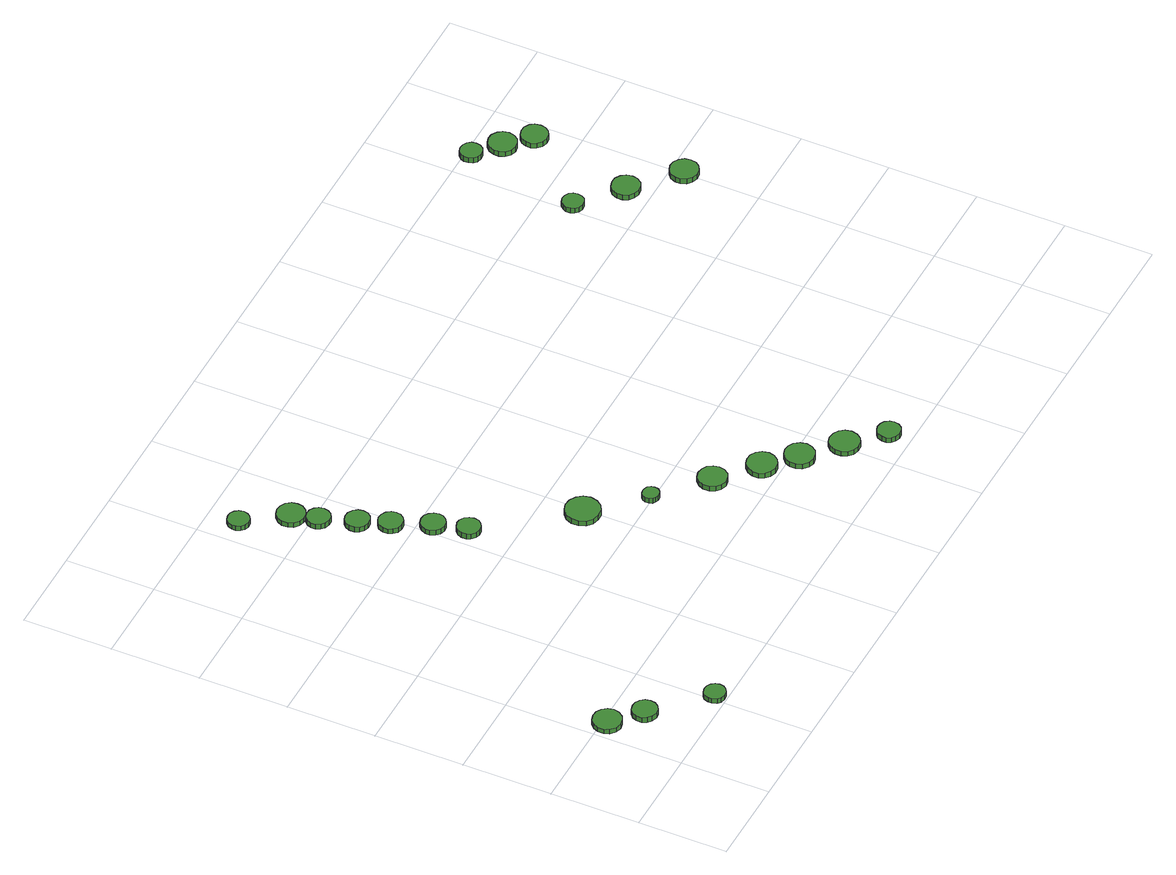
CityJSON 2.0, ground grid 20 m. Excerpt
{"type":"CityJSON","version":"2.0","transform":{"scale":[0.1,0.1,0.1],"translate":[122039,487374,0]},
"CityObjects":{
"tree1":{"type":"SolitaryVegetationObject","attributes":{"function":"something"},"geometry":[{"type":"MultiSurface","lod":"1","boundaries":[[[0,1,2,3,4,5,6,7,8,9,10,11,12,13,14]],[[15,16,17,18,19,20,21,22,23,24,25,26,27,28,29]],[[0,29,28,1]],[[1,28,27,2]],[[2,27,26,3]],[[3,26,25,4]],[[4,25,24,5]],[[5,24,23,6]],[[6,23,22,7]],[[7,22,21,8]],[[8,21,20,9]],[[9,20,19,10]],[[10,19,18,11]],[[11,18,17,12]],[[12,17,16,13]],[[13,16,15,14]],[[14,15,29,0]]]}]},
"tree2":{"type":"SolitaryVegetationObject","attributes":{"function":"something"},"geometry":[{"type":"MultiSurface","lod":"1","boundaries":[[[30,31,32,33,34,35,36,37,38,39,40,41,42,43,44]],[[45,46,47,48,49,50,51,52,53,54,55,56,57,58,59]],[[30,59,58,31]],[[31,58,57,32]],[[32,57,56,33]],[[33,56,55,34]],[[34,55,54,35]],[[35,54,53,36]],[[36,53,52,37]],[[37,52,51,38]],[[38,51,50,39]],[[39,50,49,40]],[[40,49,48,41]],[[41,48,47,42]],[[42,47,46,43]],[[43,46,45,44]],[[44,45,59,30]]]}]},
"tree3":{"type":"SolitaryVegetationObject","attributes":{"function":"something"},"geometry":[{"type":"MultiSurface","lod":"1","boundaries":[[[60,61,62,63,64,65,66,67,68,69,70,71,72,73,74]],[[75,76,77,78,79,80,81,82,83,84,85,86,87,88,89]],[[60,89,88,61]],[[61,88,87,62]],[[62,87,86,63]],[[63,86,85,64]],[[64,85,84,65]],[[65,84,83,66]],[[66,83,82,67]],[[67,82,81,68]],[[68,81,80,69]],[[69,80,79,70]],[[70,79,78,71]],[[71,78,77,72]],[[72,77,76,73]],[[73,76,75,74]],[[74,75,89,60]]]}]},
"tree4":{"type":"SolitaryVegetationObject","attributes":{"function":"something"},"geometry":[{"type":"MultiSurface","lod":"1","boundaries":[[[90,91,92,93,94,95,96,97,98,99,100,101,102,103,104]],[[105,106,107,108,109,110,111,112,113,114,115,116,117,118,119]],[[90,119,118,91]],[[91,118,117,92]],[[92,117,116,93]],[[93,116,115,94]],[[94,115,114,95]],[[95,114,113,96]],[[96,113,112,97]],[[97,112,111,98]],[[98,111,110,99]],[[99,110,109,100]],[[100,109,108,101]],[[101,108,107,102]],[[102,107,106,103]],[[103,106,105,104]],[[104,105,119,90]]]}]},
"tree5":{"type":"SolitaryVegetationObject","attributes":{"function":"something"},"geometry":[{"type":"MultiSurface","lod":"1","boundaries":[[[120,121,122,123,124,125,126,127,128,129,130,131,132,133,134]],[[135,136,137,138,139,140,141,142,143,144,145,146,147,148,149]],[[120,149,148,121]],[[121,148,147,122]],[[122,147,146,123]],[[123,146,145,124]],[[124,145,144,125]],[[125,144,143,126]],[[126,143,142,127]],[[127,142,141,128]],[[128,141,140,129]],[[129,140,139,130]],[[130,139,138,131]],[[131,138,137,132]],[[132,137,136,133]],[[133,136,135,134]],[[134,135,149,120]]]}]},
"tree6":{"type":"SolitaryVegetationObject","attributes":{"function":"something"},"geometry":[{"type":"MultiSurface","lod":"1","boundaries":[[[150,151,152,153,154,155,156,157,158,159,160,161,162,163,164]],[[165,166,167,168,169,170,171,172,173,174,175,176,177,178,179]],[[150,179,178,151]],[[151,178,177,152]],[[152,177,176,153]],[[153,176,175,154]],[[154,175,174,155]],[[155,174,173,156]],[[156,173,172,157]],[[157,172,171,158]],[[158,171,170,159]],[[159,170,169,160]],[[160,169,168,161]],[[161,168,167,162]],[[162,167,166,163]],[[163,166,165,164]],[[164,165,179,150]]]}]},
"tree7":{"type":"SolitaryVegetationObject","attributes":{"function":"something"},"geometry":[{"type":"MultiSurface","lod":"1","boundaries":[[[180,181,182,183,184,185,186,187,188,189,190,191,192,193,194]],[[195,196,197,198,199,200,201,202,203,204,205,206,207,208,209]],[[180,209,208,181]],[[181,208,207,182]],[[182,207,206,183]],[[183,206,205,184]],[[184,205,204,185]],[[185,204,203,186]],[[186,203,202,187]],[[187,202,201,188]],[[188,201,200,189]],[[189,200,199,190]],[[190,199,198,191]],[[191,198,197,192]],[[192,197,196,193]],[[193,196,195,194]],[[194,195,209,180]]]}]},
"tree8":{"type":"SolitaryVegetationObject","attributes":{"function":"something"},"geometry":[{"type":"MultiSurface","lod":"1","boundaries":[[[210,211,212,213,214,215,216,217,218,219,220,221,222,223,224]],[[225,226,227,228,229,230,231,232,233,234,235,236,237,238,239]],[[210,239,238,211]],[[211,238,237,212]],[[212,237,236,213]],[[213,236,235,214]],[[214,235,234,215]],[[215,234,233,216]],[[216,233,232,217]],[[217,232,231,218]],[[218,231,230,219]],[[219,230,229,220]],[[220,229,228,221]],[[221,228,227,222]],[[222,227,226,223]],[[223,226,225,224]],[[224,225,239,210]]]}]},
"tree9":{"type":"SolitaryVegetationObject","attributes":{"function":"something"},"geometry":[{"type":"MultiSurface","lod":"1","boundaries":[[[240,241,242,243,244,245,246,247,248,249,250,251,252,253,254]],[[255,256,257,258,259,260,261,262,263,264,265,266,267,268,269]],[[240,269,268,241]],[[241,268,267,242]],[[242,267,266,243]],[[243,266,265,244]],[[244,265,264,245]],[[245,264,263,246]],[[246,263,262,247]],[[247,262,261,248]],[[248,261,260,249]],[[249,260,259,250]],[[250,259,258,251]],[[251,258,257,252]],[[252,257,256,253]],[[253,256,255,254]],[[254,255,269,240]]]}]},
"tree10":{"type":"SolitaryVegetationObject","attributes":{"function":"something"},"geometry":[{"type":"MultiSurface","lod":"1","boundaries":[[[270,271,272,273,274,275,276,277,278,279,280,281,282,283,284]],[[285,286,287,288,289,290,291,292,293,294,295,296,297,298,299]],[[270,299,298,271]],[[271,298,297,272]],[[272,297,296,273]],[[273,296,295,274]],[[274,295,294,275]],[[275,294,293,276]],[[276,293,292,277]],[[277,292,291,278]],[[278,291,290,279]],[[279,290,289,280]],[[280,289,288,281]],[[281,288,287,282]],[[282,287,286,283]],[[283,286,285,284]],[[284,285,299,270]]]}]},
"tree11":{"type":"SolitaryVegetationObject","attributes":{"function":"something"},"geometry":[{"type":"MultiSurface","lod":"1","boundaries":[[[300,301,302,303,304,305,306,307,308,309,310,311,312,313,314]],[[315,316,317,318,319,320,321,322,323,324,325,326,327,328,329]],[[300,329,328,301]],[[301,328,327,302]],[[302,327,326,303]],[[303,326,325,304]],[[304,325,324,305]],[[305,324,323,306]],[[306,323,322,307]],[[307,322,321,308]],[[308,321,320,309]],[[309,320,319,310]],[[310,319,318,311]],[[311,318,317,312]],[[312,317,316,313]],[[313,316,315,314]],[[314,315,329,300]]]}]},
"tree12":{"type":"SolitaryVegetationObject","attributes":{"function":"something"},"geometry":[{"type":"MultiSurface","lod":"1","boundaries":[[[330,331,332,333,334,335,336,337,338,339,340,341,342,343,344]],[[345,346,347,348,349,350,351,352,353,354,355,356,357,358,359]],[[330,359,358,331]],[[331,358,357,332]],[[332,357,356,333]],[[333,356,355,334]],[[334,355,354,335]],[[335,354,353,336]],[[336,353,352,337]],[[337,352,351,338]],[[338,351,350,339]],[[339,350,349,340]],[[340,349,348,341]],[[341,348,347,342]],[[342,347,346,343]],[[343,346,345,344]],[[344,345,359,330]]]}]},
"tree13":{"type":"SolitaryVegetationObject","attributes":{"function":"something"},"geometry":[{"type":"MultiSurface","lod":"1","boundaries":[[[360,361,362,363,364,365,366,367,368,369,370,371,372,373,374]],[[375,376,377,378,379,380,381,382,383,384,385,386,387,388,389]],[[360,389,388,361]],[[361,388,387,362]],[[362,387,386,363]],[[363,386,385,364]],[[364,385,384,365]],[[365,384,383,366]],[[366,383,382,367]],[[367,382,381,368]],[[368,381,380,369]],[[369,380,379,370]],[[370,379,378,371]],[[371,378,377,372]],[[372,377,376,373]],[[373,376,375,374]],[[374,375,389,360]]]}]},
"tree14":{"type":"SolitaryVegetationObject","attributes":{"function":"something"},"geometry":[{"type":"MultiSurface","lod":"1","boundaries":[[[390,391,392,393,394,395,396,397,398,399,400,401,402,403,404]],[[405,406,407,408,409,410,411,412,413,414,415,416,417,418,419]],[[390,419,418,391]],[[391,418,417,392]],[[392,417,416,393]],[[393,416,415,394]],[[394,415,414,395]],[[395,414,413,396]],[[396,413,412,397]],[[397,412,411,398]],[[398,411,410,399]],[[399,410,409,400]],[[400,409,408,401]],[[401,408,407,402]],[[402,407,406,403]],[[403,406,405,404]],[[404,405,419,390]]]}]},
"tree15":{"type":"SolitaryVegetationObject","attributes":{"function":"something"},"geometry":[{"type":"MultiSurface","lod":"1","boundaries":[[[420,421,422,423,424,425,426,427,428,429,430,431,432,433,434]],[[435,436,437,438,439,440,441,442,443,444,445,446,447,448,449]],[[420,449,448,421]],[[421,448,447,422]],[[422,447,446,423]],[[423,446,445,424]],[[424,445,444,425]],[[425,444,443,426]],[[426,443,442,427]],[[427,442,441,428]],[[428,441,440,429]],[[429,440,439,430]],[[430,439,438,431]],[[431,438,437,432]],[[432,437,436,433]],[[433,436,435,434]],[[434,435,449,420]]]}]},
"tree16":{"type":"SolitaryVegetationObject","attributes":{"function":"something"},"geometry":[{"type":"MultiSurface","lod":"1","boundaries":[[[450,451,452,453,454,455,456,457,458,459,460,461,462,463,464]],[[465,466,467,468,469,470,471,472,473,474,475,476,477,478,479]],[[450,479,478,451]],[[451,478,477,452]],[[452,477,476,453]],[[453,476,475,454]],[[454,475,474,455]],[[455,474,473,456]],[[456,473,472,457]],[[457,472,471,458]],[[458,471,470,459]],[[459,470,469,460]],[[460,469,468,461]],[[461,468,467,462]],[[462,467,466,463]],[[463,466,465,464]],[[464,465,479,450]]]}]},
"tree17":{"type":"SolitaryVegetationObject","attributes":{"function":"something"},"geometry":[{"type":"MultiSurface","lod":"1","boundaries":[[[480,481,482,483,484,485,486,487,488,489,490,491,492,493,494]],[[495,496,497,498,499,500,501,502,503,504,505,506,507,508,509]],[[480,509,508,481]],[[481,508,507,482]],[[482,507,506,483]],[[483,506,505,484]],[[484,505,504,485]],[[485,504,503,486]],[[486,503,502,487]],[[487,502,501,488]],[[488,501,500,489]],[[489,500,499,490]],[[490,499,498,491]],[[491,498,497,492]],[[492,497,496,493]],[[493,496,495,494]],[[494,495,509,480]]]}]},
"tree18":{"type":"SolitaryVegetationObject","attributes":{"function":"something"},"geometry":[{"type":"MultiSurface","lod":"1","boundaries":[[[510,511,512,513,514,515,516,517,518,519,520,521,522,523,524]],[[525,526,527,528,529,530,531,532,533,534,535,536,537,538,539]],[[510,539,538,511]],[[511,538,537,512]],[[512,537,536,513]],[[513,536,535,514]],[[514,535,534,515]],[[515,534,533,516]],[[516,533,532,517]],[[517,532,531,518]],[[518,531,530,519]],[[519,530,529,520]],[[520,529,528,521]],[[521,528,527,522]],[[522,527,526,523]],[[523,526,525,524]],[[524,525,539,510]]]}]},
"tree19":{"type":"SolitaryVegetationObject","attributes":{"function":"something"},"geometry":[{"type":"MultiSurface","lod":"1","boundaries":[[[540,541,542,543,544,545,546,547,548,549,550,551,552,553,554]],[[555,556,557,558,559,560,561,562,563,564,565,566,567,568,569]],[[540,569,568,541]],[[541,568,567,542]],[[542,567,566,543]],[[543,566,565,544]],[[544,565,564,545]],[[545,564,563,546]],[[546,563,562,547]],[[547,562,561,548]],[[548,561,560,549]],[[549,560,559,550]],[[550,559,558,551]],[[551,558,557,552]],[[552,557,556,553]],[[553,556,555,554]],[[554,555,569,540]]]}]},
"tree20":{"type":"SolitaryVegetationObject","attributes":{"function":"something"},"geometry":[{"type":"MultiSurface","lod":"1","boundaries":[[[570,571,572,573,574,575,576,577,578,579,580,581,582,583,584]],[[585,586,587,588,589,590,591,592,593,594,595,596,597,598,599]],[[570,599,598,571]],[[571,598,597,572]],[[572,597,596,573]],[[573,596,595,574]],[[574,595,594,575]],[[575,594,593,576]],[[576,593,592,577]],[[577,592,591,578]],[[578,591,590,579]],[[579,590,589,580]],[[580,589,588,581]],[[581,588,587,582]],[[582,587,586,583]],[[583,586,585,584]],[[584,585,599,570]]]}]},
"tree21":{"type":"SolitaryVegetationObject","attributes":{"function":"something"},"geometry":[{"type":"MultiSurface","lod":"1","boundaries":[[[600,601,602,603,604,605,606,607,608,609,610,611,612,613,614]],[[615,616,617,618,619,620,621,622,623,624,625,626,627,628,629]],[[600,629,628,601]],[[601,628,627,602]],[[602,627,626,603]],[[603,626,625,604]],[[604,625,624,605]],[[605,624,623,606]],[[606,623,622,607]],[[607,622,621,608]],[[608,621,620,609]],[[609,620,619,610]],[[610,619,618,611]],[[611,618,617,612]],[[612,617,616,613]],[[613,616,615,614]],[[614,615,629,600]]]}]},
"tree22":{"type":"SolitaryVegetationObject","attributes":{"function":"something"},"geometry":[{"type":"MultiSurface","lod":"1","boundaries":[[[630,631,632,633,634,635,636,637,638,639,640,641,642,643,644]],[[645,646,647,648,649,650,651,652,653,654,655,656,657,658,659]],[[630,659,658,631]],[[631,658,657,632]],[[632,657,656,633]],[[633,656,655,634]],[[634,655,654,635]],[[635,654,653,636]],[[636,653,652,637]],[[637,652,651,638]],[[638,651,650,639]],[[639,650,649,640]],[[640,649,648,641]],[[641,648,647,642]],[[642,647,646,643]],[[643,646,645,644]],[[644,645,659,630]]]}]},
"tree23":{"type":"SolitaryVegetationObject","attributes":{"function":"something"},"geometry":[{"type":"MultiSurface","lod":"1","boundaries":[[[660,661,662,663,664,665,666,667,668,669,670,671,672,673,674]],[[675,676,677,678,679,680,681,682,683,684,685,686,687,688,689]],[[660,689,688,661]],[[661,688,687,662]],[[662,687,686,663]],[[663,686,685,664]],[[664,685,684,665]],[[665,684,683,666]],[[666,683,682,667]],[[667,682,681,668]],[[668,681,680,669]],[[669,680,679,670]],[[670,679,678,671]],[[671,678,677,672]],[[672,677,676,673]],[[673,676,675,674]],[[674,675,689,660]]]}]}
},
"vertices":[
[70,187,18],[67,200,18],[59,210,18],[48,217,18],[35,218,18],[22,214,18],[12,205,18],[7,193,18],[7,180,18],[12,168,18],[22,159,18],[35,155,18],[48,157,18],[59,163,18],[67,174,18],[67,174,6],[59,163,6],[48,157,6],[35,155,6],[22,159,6],[12,168,6],[7,180,6],[7,193,6],[12,205,6],[22,214,6],[35,218,6],[48,217,6],[59,210,6],[67,200,6],[70,187,6],
[129,132,16],[127,143,16],[120,152,16],[110,158,16],[99,159,16],[88,156,16],[79,148,16],[74,138,16],[74,126,16],[79,116,16],[88,108,16],[99,104,16],[110,105,16],[120,111,16],[127,121,16],[127,121,3],[120,111,3],[110,105,3],[99,104,3],[88,108,3],[79,116,3],[74,126,3],[74,138,3],[79,148,3],[88,156,3],[99,159,3],[110,158,3],[120,152,3],[127,143,3],[129,132,3],
[237,27,14],[235,36,14],[229,44,14],[221,49,14],[211,50,14],[201,47,14],[194,41,14],[190,31,14],[190,22,14],[194,12,14],[201,6,14],[211,3,14],[221,4,14],[229,9,14],[235,17,14],[235,17,2],[229,9,2],[221,4,2],[211,3,2],[201,6,2],[194,12,2],[190,22,2],[190,31,2],[194,41,2],[201,47,2],[211,50,2],[221,49,2],[229,44,2],[235,36,2],[237,27,2],
[277,1130,17],[275,1140,17],[269,1148,17],[261,1153,17],[251,1154,17],[241,1151,17],[234,1144,17],[230,1135,17],[230,1125,17],[234,1116,17],[241,1109,17],[251,1106,17],[261,1107,17],[269,1112,17],[275,1120,17],[275,1120,5],[269,1112,5],[261,1107,5],[251,1106,5],[241,1109,5],[234,1116,5],[230,1125,5],[230,1135,5],[234,1144,5],[241,1151,5],[251,1154,5],[261,1153,5],[269,1148,5],[275,1140,5],[277,1130,5],
[359,987,15],[357,998,15],[351,1006,15],[341,1012,15],[331,1013,15],[320,1010,15],[312,1002,15],[308,992,15],[308,982,15],[312,972,15],[320,965,15],[331,961,15],[341,962,15],[351,968,15],[357,977,15],[357,977,2],[351,968,2],[341,962,2],[331,961,2],[320,965,2],[312,972,2],[308,982,2],[308,992,2],[312,1002,2],[320,1010,2],[331,1013,2],[341,1012,2],[351,1006,2],[357,998,2],[359,987,2],
[348,1042,15],[346,1054,15],[338,1065,15],[327,1071,15],[314,1073,15],[302,1069,15],[292,1060,15],[287,1048,15],[287,1035,15],[292,1023,15],[302,1015,15],[314,1011,15],[327,1012,15],[338,1019,15],[346,1029,15],[346,1029,3],[338,1019,3],[327,1012,3],[314,1011,3],[302,1015,3],[292,1023,3],[287,1035,3],[287,1048,3],[292,1060,3],[302,1069,3],[314,1073,3],[327,1071,3],[338,1065,3],[346,1054,3],[348,1042,3],
[389,912,14],[387,923,14],[380,932,14],[370,938,14],[359,939,14],[349,936,14],[340,928,14],[336,918,14],[336,907,14],[340,896,14],[349,889,14],[359,886,14],[370,887,14],[380,892,14],[387,901,14],[387,901,1],[380,892,1],[370,887,1],[359,886,1],[349,889,1],[340,896,1],[336,907,1],[336,918,1],[340,928,1],[349,936,1],[359,939,1],[370,938,1],[380,932,1],[387,923,1],[389,912,1],
[414,849,14],[412,860,14],[405,869,14],[395,874,14],[384,876,14],[373,872,14],[365,865,14],[360,854,14],[360,843,14],[365,833,14],[373,825,14],[384,822,14],[395,823,14],[405,829,14],[412,838,14],[412,838,2],[405,829,2],[395,823,2],[384,822,2],[373,825,2],[365,833,2],[360,843,2],[360,854,2],[365,865,2],[373,872,2],[384,876,2],[395,874,2],[405,869,2],[412,860,2],[414,849,2],
[462,695,20],[460,705,20],[454,714,20],[444,720,20],[434,721,20],[423,717,20],[415,710,20],[411,700,20],[411,689,20],[415,680,20],[423,672,20],[434,669,20],[444,670,20],[454,676,20],[460,684,20],[460,684,7],[454,676,7],[444,670,7],[434,669,7],[423,672,7],[415,680,7],[411,689,7],[411,700,7],[415,710,7],[423,717,7],[434,721,7],[444,720,7],[454,714,7],[460,705,7],[462,695,7],
[445,767,17],[443,778,17],[436,787,17],[427,793,17],[416,794,17],[405,791,17],[397,783,17],[392,773,17],[392,762,17],[397,751,17],[405,744,17],[416,740,17],[427,742,17],[436,747,17],[443,756,17],[443,756,4],[436,747,4],[427,742,4],[416,740,4],[405,744,4],[397,751,4],[392,762,4],[392,773,4],[397,783,4],[405,791,4],[416,794,4],[427,793,4],[436,787,4],[443,778,4],[445,767,4],
[622,507,21],[618,523,21],[609,535,21],[595,543,21],[579,545,21],[564,540,21],[552,529,21],[546,515,21],[546,499,21],[552,484,21],[564,474,21],[579,469,21],[595,470,21],[609,478,21],[618,491,21],[618,491,8],[609,478,8],[595,470,8],[579,469,8],[564,474,8],[552,484,8],[546,499,8],[546,515,8],[552,529,8],[564,540,8],[579,545,8],[595,543,8],[609,535,8],[618,523,8],[622,507,8],
[711,405,16],[710,412,16],[705,419,16],[699,422,16],[691,423,16],[684,421,16],[678,416,16],[675,409,16],[675,401,16],[678,394,16],[684,389,16],[691,387,16],[699,388,16],[705,391,16],[710,397,16],[710,397,3],[705,391,3],[699,388,3],[691,387,3],[684,389,3],[678,394,3],[675,401,3],[675,409,3],[678,416,3],[684,421,3],[691,423,3],[699,422,3],[705,419,3],[710,412,3],[711,405,3],
[825,313,15],[822,326,15],[815,337,15],[803,343,15],[790,345,15],[777,341,15],[768,332,15],[762,320,15],[762,306,15],[768,294,15],[777,286,15],[790,281,15],[803,283,15],[815,289,15],[822,300,15],[822,300,3],[815,289,3],[803,283,3],[790,281,3],[777,286,3],[768,294,3],[762,306,3],[762,320,3],[768,332,3],[777,341,3],[790,345,3],[803,343,3],[815,337,3],[822,326,3],[825,313,3],
[908,240,15],[905,254,15],[897,265,15],[885,272,15],[871,273,15],[858,269,15],[848,260,15],[842,247,15],[842,233,15],[848,221,15],[858,212,15],[871,207,15],[885,209,15],[897,216,15],[905,227,15],[905,227,2],[897,216,2],[885,209,2],[871,207,2],[858,212,2],[848,221,2],[842,233,2],[842,247,2],[848,260,2],[858,269,2],[871,273,2],[885,272,2],[897,265,2],[905,254,2],[908,240,2],
[967,183,14],[964,196,14],[956,208,14],[944,214,14],[931,216,14],[918,212,14],[907,202,14],[902,190,14],[902,176,14],[907,164,14],[918,154,14],[931,150,14],[944,152,14],[956,158,14],[964,170,14],[964,170,1],[956,158,1],[944,152,1],[931,150,1],[918,154,1],[907,164,1],[902,176,1],[902,190,1],[907,202,1],[918,212,1],[931,216,1],[944,214,1],[956,208,1],[964,196,1],[967,183,1],
[1041,117,14],[1038,130,14],[1030,141,14],[1018,148,14],[1004,150,14],[991,146,14],[981,136,14],[976,124,14],[976,110,14],[981,97,14],[991,88,14],[1004,84,14],[1018,85,14],[1030,92,14],[1038,103,14],[1038,103,2],[1030,92,2],[1018,85,2],[1004,84,2],[991,88,2],[981,97,2],[976,110,2],[976,124,2],[981,136,2],[991,146,2],[1004,150,2],[1018,148,2],[1030,141,2],[1038,130,2],[1041,117,2],
[1104,50,14],[1102,60,14],[1096,69,14],[1087,74,14],[1076,75,14],[1066,72,14],[1058,65,14],[1054,55,14],[1054,44,14],[1058,35,14],[1066,28,14],[1076,24,14],[1087,26,14],[1096,31,14],[1102,39,14],[1102,39,1],[1096,31,1],[1087,26,1],[1076,24,1],[1066,28,1],[1058,35,1],[1054,44,1],[1054,55,1],[1058,65,1],[1066,72,1],[1076,75,1],[1087,74,1],[1096,69,1],[1102,60,1],[1104,50,1],
[1430,929,24],[1428,938,24],[1423,946,24],[1414,951,24],[1404,952,24],[1395,949,24],[1388,942,24],[1384,934,24],[1384,924,24],[1388,915,24],[1395,908,24],[1404,905,24],[1414,906,24],[1423,911,24],[1428,919,24],[1428,919,11],[1423,911,11],[1414,906,11],[1404,905,11],[1395,908,11],[1388,915,11],[1384,924,11],[1384,934,11],[1388,942,11],[1395,949,11],[1404,952,11],[1414,951,11],[1423,946,11],[1428,938,11],[1430,929,11],
[1527,851,24],[1525,864,24],[1517,874,24],[1506,881,24],[1493,882,24],[1481,878,24],[1471,870,24],[1466,858,24],[1466,845,24],[1471,833,24],[1481,825,24],[1493,821,24],[1506,822,24],[1517,828,24],[1525,839,24],[1525,839,11],[1517,828,11],[1506,822,11],[1493,821,11],[1481,825,11],[1471,833,11],[1466,845,11],[1466,858,11],[1471,870,11],[1481,878,11],[1493,882,11],[1506,881,11],[1517,874,11],[1525,864,11],[1527,851,11],
[1476,1182,25],[1474,1192,25],[1468,1200,25],[1459,1205,25],[1449,1206,25],[1439,1203,25],[1432,1196,25],[1428,1187,25],[1428,1177,25],[1432,1168,25],[1439,1161,25],[1449,1158,25],[1459,1159,25],[1468,1164,25],[1474,1172,25],[1474,1172,12],[1468,1164,12],[1459,1159,12],[1449,1158,12],[1439,1161,12],[1432,1168,12],[1428,1177,12],[1428,1187,12],[1432,1196,12],[1439,1203,12],[1449,1206,12],[1459,1205,12],[1468,1200,12],[1474,1192,12],[1476,1182,12],
[1623,765,24],[1621,778,24],[1613,788,24],[1602,795,24],[1589,796,24],[1577,792,24],[1567,783,24],[1562,771,24],[1562,759,24],[1567,747,24],[1577,738,24],[1589,734,24],[1602,736,24],[1613,742,24],[1621,752,24],[1621,752,11],[1613,742,11],[1602,736,11],[1589,734,11],[1577,738,11],[1567,747,11],[1562,759,11],[1562,771,11],[1567,783,11],[1577,792,11],[1589,796,11],[1602,795,11],[1613,788,11],[1621,778,11],[1623,765,11],
[1534,1135,25],[1531,1148,25],[1524,1158,25],[1512,1165,25],[1500,1166,25],[1487,1162,25],[1478,1153,25],[1473,1141,25],[1473,1129,25],[1478,1117,25],[1487,1108,25],[1500,1104,25],[1512,1106,25],[1524,1112,25],[1531,1122,25],[1531,1122,12],[1524,1112,12],[1512,1106,12],[1500,1104,12],[1487,1108,12],[1478,1117,12],[1473,1129,12],[1473,1141,12],[1478,1153,12],[1487,1162,12],[1500,1166,12],[1512,1165,12],[1524,1158,12],[1531,1148,12],[1534,1135,12],
[1582,1087,25],[1580,1099,25],[1573,1109,25],[1562,1115,25],[1550,1116,25],[1538,1112,25],[1529,1104,25],[1524,1093,25],[1524,1081,25],[1529,1070,25],[1538,1061,25],[1550,1058,25],[1562,1059,25],[1573,1065,25],[1580,1075,25],[1580,1075,12],[1573,1065,12],[1562,1059,12],[1550,1058,12],[1538,1061,12],[1529,1070,12],[1524,1081,12],[1524,1093,12],[1529,1104,12],[1538,1112,12],[1550,1116,12],[1562,1115,12],[1573,1109,12],[1580,1099,12],[1582,1087,12]
]}
